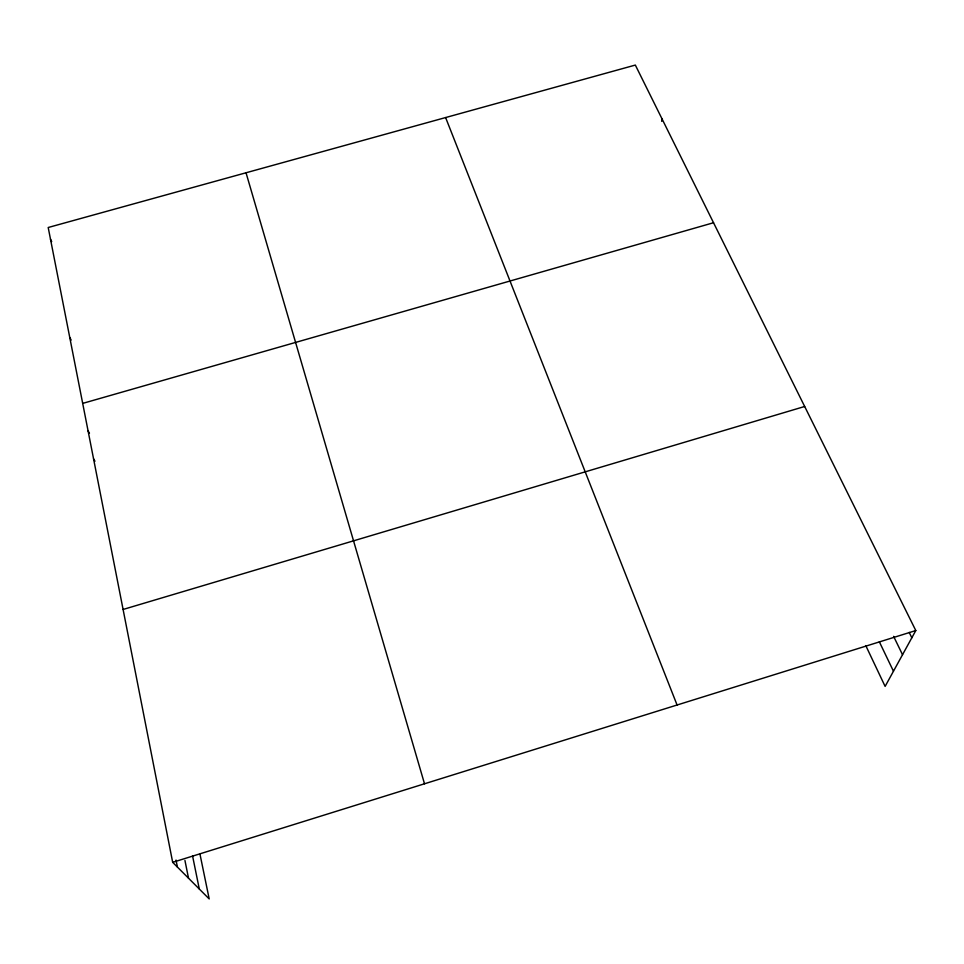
<?xml version="1.0" encoding="UTF-8"?>
<svg xmlns="http://www.w3.org/2000/svg" width="964" height="964" viewBox="0 0 964 964"><rect width="100%" height="100%" fill="white"/><g stroke="black" fill="none" stroke-linecap="round" stroke-linejoin="round"><path stroke-width="1.45" d="M661.75 121.38L661.955 118.741M200.006 854.297L209.2 898.93L172.677 862.334L48.2 227.504L635.336 65.07L915.8 630.552L885.121 686.404L865.78 645.603M172.677 862.334L915.8 630.552M123.091 609.465L804.675 406.483M82.687 403.398L713.541 222.732M93.568 458.876L94.966 461.226M88.061 430.824L89.459 433.222M69.757 337.472L71.155 340.051M50.489 239.205L51.707 241.603M909.185 632.408L911.836 637.77M893.604 636.361L902.533 654.701M879.349 641.819L893.459 671.209M445.609 117.56L677.077 705.009M246.025 172.773L424.509 783.78M192.583 856.02L199.295 889.013M184.943 860.454L188.51 878.192M176.026 860.081L177.412 867.082"/></g></svg>
